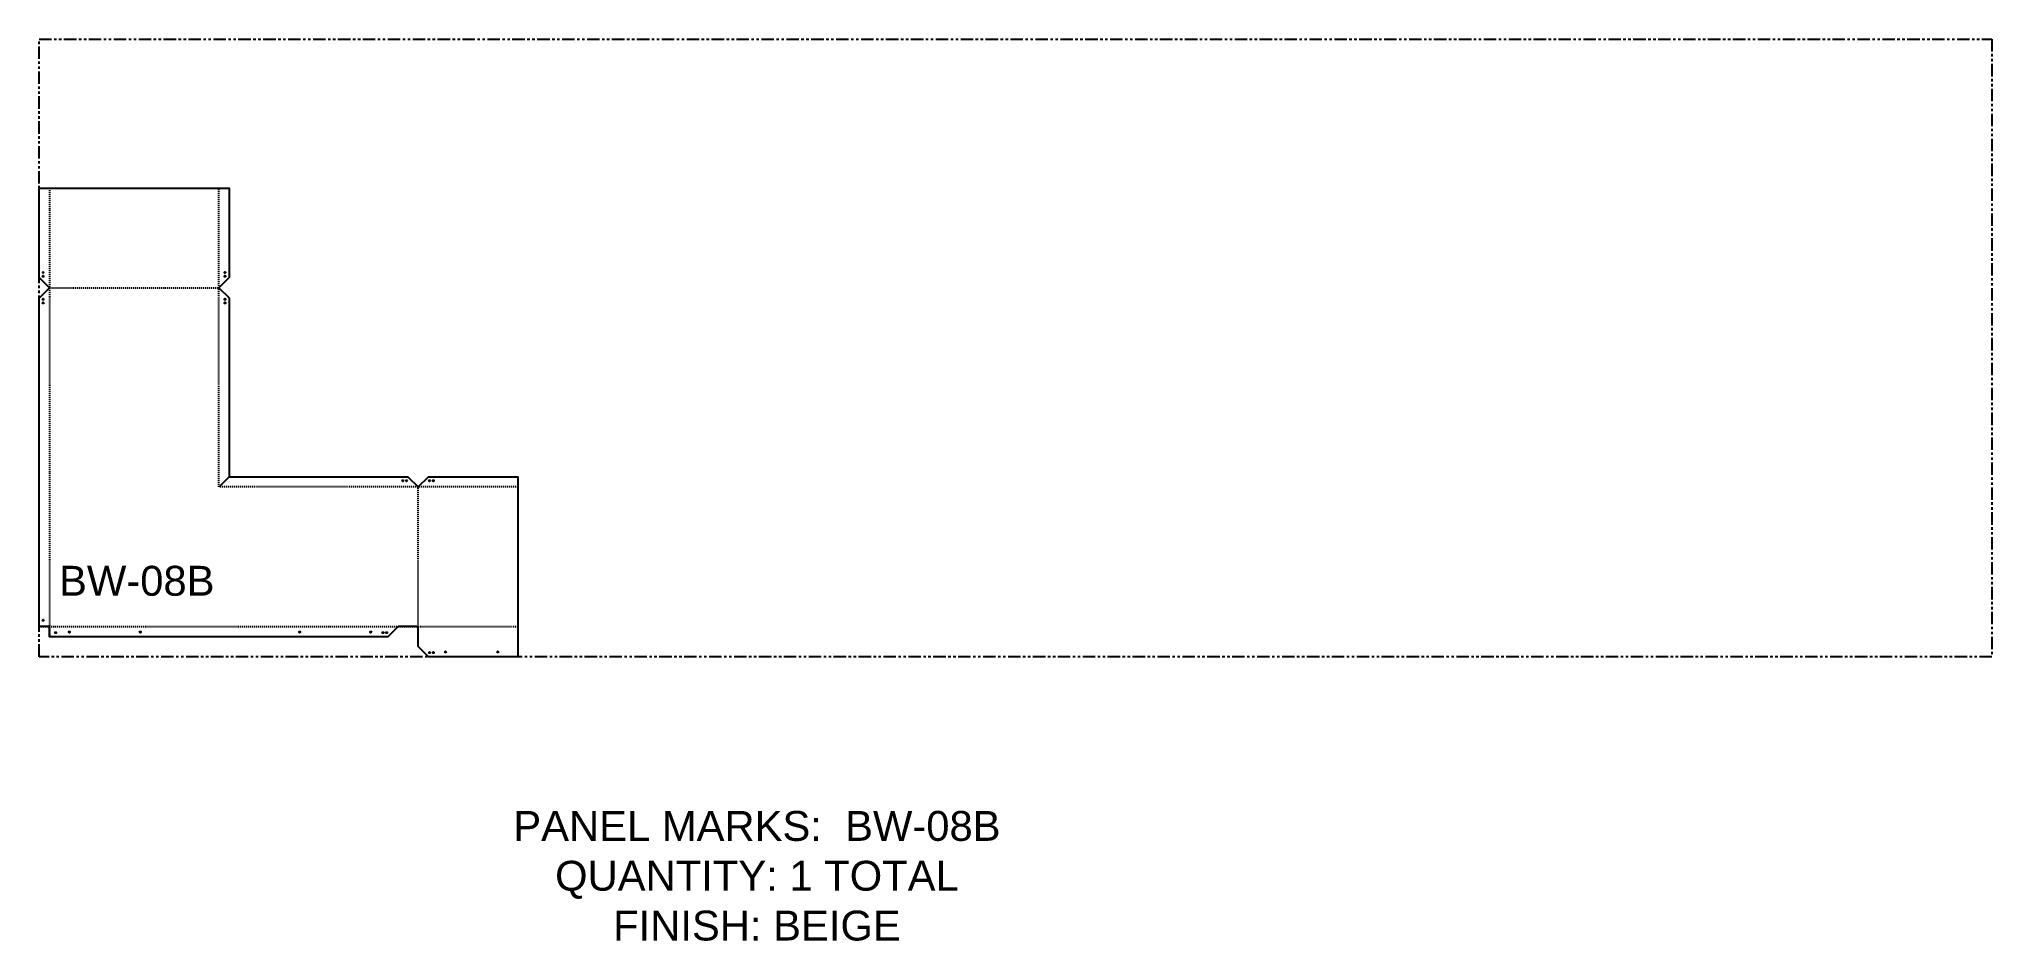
# Model space of a CAD drawing. Header units: inches. Extents: x 0 to 196, y -29 to 62.
import ezdxf

# ---------------------------------------------------------------- set-up
doc = ezdxf.new("R2010")
doc.units = ezdxf.units.IN
doc.header["$MEASUREMENT"] = 0
doc.linetypes.add('HIDDEN', pattern=[0.375, 0.25, -0.125])
doc.linetypes.add('PHANTOM', pattern=[2.5, 1.25, -0.25, 0.25, -0.25, 0.25, -0.25])
for name, color, linetype in [('DETAILS', 7, 'Continuous'), ('HOLES', 6, 'Continuous'), ('RELIEF', 82, 'Continuous'), ('ROUT', 1, 'HIDDEN'), ('SHEET', 5, 'PHANTOM'), ('TEXT', 2, 'PHANTOM')]:
    doc.layers.add(name, color=color, linetype=linetype)
doc.styles.get("Standard").update_dxf_attribs({"font": 'arial.ttf'})

msp = doc.modelspace()

# ---------------------------------------------------------------- linework, layer by layer
at = {"layer": 'DETAILS', "ltscale": 0.25}
msp.add_lwpolyline([(38.04, 1.04), (38.04, 3.04), (36.04, 3.04), (35, 2), (1.04, 2), (1.04, 3.04), (0, 3.04), (0, 36), (1.04, 37.04), (0, 38.08), (0, 47.04), (19.07, 47.04), (19.07, 38.07), (18.04, 37.04), (19.07, 36.01), (19.07, 18.07), (37.01, 18.07), (38.04, 17.04), (39.07, 18.07), (48.04, 18.07), (48.04, 0), (39.08, 0)], close=True, dxfattribs=at)
at = {"layer": 'HOLES', "ltscale": 0.25}
for centre in [(0.41, 38.57), (0.41, 38.19), (18.66, 38.57), (18.66, 38.19), (0.41, 35.88), (0.41, 35.51), (18.66, 35.88), (18.66, 35.51), (36.51, 17.66), (36.88, 17.66), (39.19, 17.66), (39.57, 17.66), (0.41, 3.66), (1.66, 2.41), (3.04, 2.47), (10.16, 2.47), (26.16, 2.47), (33.29, 2.47), (34.51, 2.41), (34.88, 2.41), (39.19, 0.41), (39.57, 0.41), (40.79, 0.48), (46.04, 0.48)]:
    msp.add_circle(centre, 0.0625, dxfattribs=at)
at = {"layer": 'RELIEF'}
msp.add_line((18.13, 17.13), (19.07, 18.07), dxfattribs=at)
at = {"layer": 'ROUT', "ltscale": 0.25}
for p, q in [((1.04, 47.04), (1.04, 2)), ((1.04, 37.04), (18.04, 37.04)), ((38.04, 1.04), (38.04, 17.04)), ((0, 3.04), (48.04, 3.04))]:
    msp.add_line(p, q, dxfattribs=at)
msp.add_lwpolyline([(48.04, 17.04), (18.04, 17.04), (18.04, 47.04)], dxfattribs=at)
at = {"layer": 'SHEET'}
msp.add_lwpolyline([(0, 62), (196, 62), (196, 0), (0, 0)], close=True, dxfattribs=at)

# ---------------------------------------------------------------- texts
at = {"layer": 'TEXT', "char_height": 3, "attachment_point": 5}
for s, insert in [('BW-08B', (9.81, 7.6)), ('PANEL MARKS:  BW-08B\\PQUANTITY: 1 TOTAL\\PFINISH: BEIGE', (72.05, -22.01))]:
    msp.add_mtext_dynamic_manual_height_columns(s, width=199.7409, gutter_width=1, heights=[0], dxfattribs=dict(at, insert=insert))

doc.saveas('drawing.dxf')
